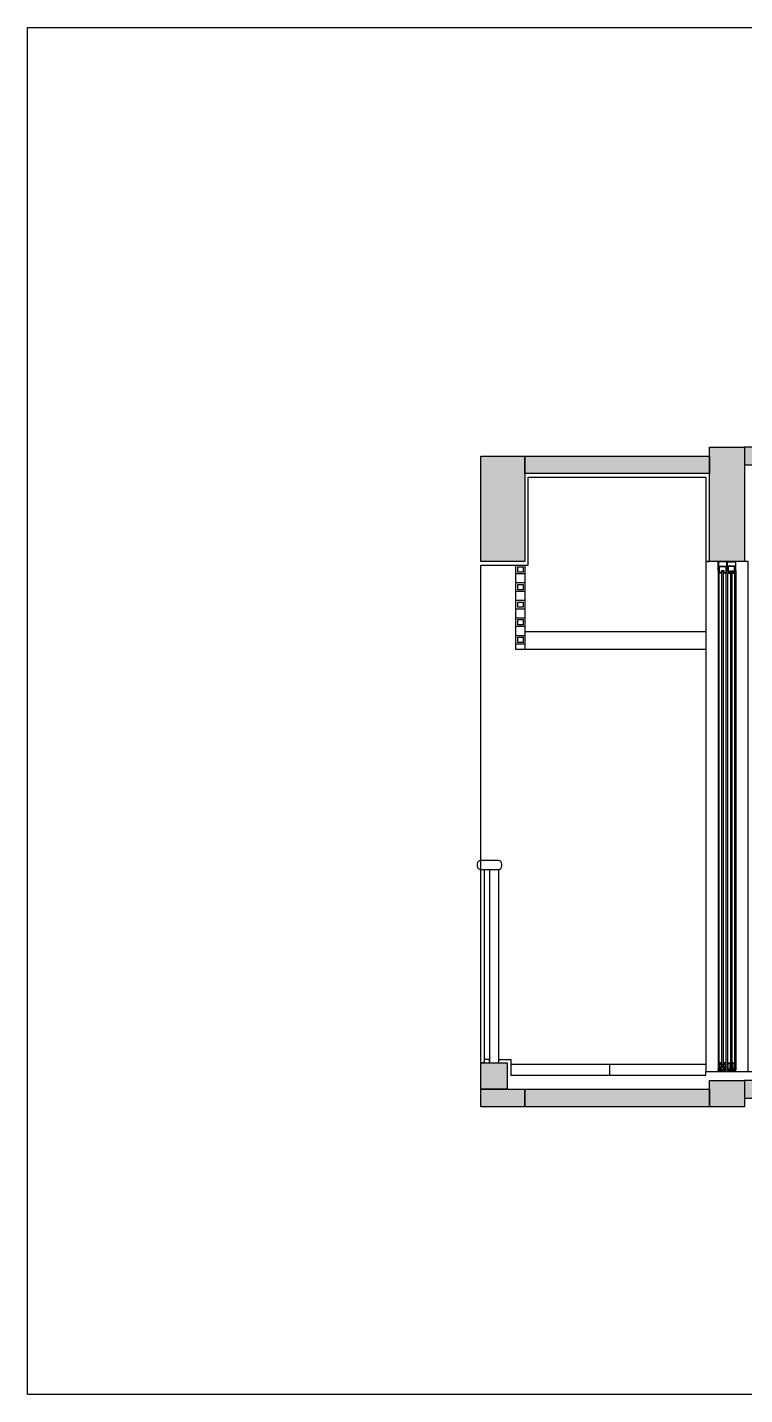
# Model space of a CAD drawing. Header units: millimetres. Extents: x -94739 to 67223, y -48947 to 34737.
# Drawn here: x -44560 to -40483, y -48944 to -41171 of the extents above; entities that cross this region are included whole.
import ezdxf

# ---------------------------------------------------------------- set-up
doc = ezdxf.new("R2010")
doc.units = ezdxf.units.MM
doc.layers.add('DT-深灰填充', color=251, linetype='Continuous')
doc.layers.add('DT-通用', color=200, linetype='Continuous')

# ---------------------------------------------------------------- blocks, each defined once
blk = doc.blocks.new('*U154')
at = {"layer": 'DT-深灰填充'}
blk.add_hatch(color=256, dxfattribs=at).paths.add_polyline_path([(0, -600), (250, -600), (250, 0), (0, 0)])
at = {"layer": 'DT-通用', "color": 200, "ltscale": 10}
blk.add_lwpolyline([(0, -600), (250, -600), (250, 0), (0, 0)], close=True, dxfattribs=at)
blk = doc.blocks.new('*U169')
at = {"layer": 'DT-深灰填充'}
blk.add_hatch(color=256, dxfattribs=at).paths.add_polyline_path([(0, -100), (1050, -100), (1050, 0), (0, 0)])
at = {"layer": 'DT-通用', "color": 200, "ltscale": 10}
blk.add_lwpolyline([(0, -100), (1050, -100), (1050, 0), (0, 0)], close=True, dxfattribs=at)
blk = doc.blocks.new('*U155')
at = {"layer": 'DT-深灰填充'}
blk.add_hatch(color=256, dxfattribs=at).paths.add_polyline_path([(0, -100), (5025, -100), (5025, 0), (0, 0)])
at = {"layer": 'DT-通用', "color": 200, "ltscale": 10}
blk.add_lwpolyline([(0, -100), (5025, -100), (5025, 0), (0, 0)], close=True, dxfattribs=at)
blk = doc.blocks.new('*U150')
at = {"layer": 'DT-深灰填充'}
blk.add_hatch(color=256, dxfattribs=at).paths.add_polyline_path([(0, -650), (200, -650), (200, 0), (0, 0)])
at = {"layer": 'DT-通用', "color": 200, "ltscale": 10}
blk.add_lwpolyline([(0, -650), (200, -650), (200, 0), (0, 0)], close=True, dxfattribs=at)
blk = doc.blocks.new('海龙_08133983')
at = {"color": 250}
for p, q in [((-505.3, -140), (525, -140)), ((525, -140), (525, -240)), ((-505.3, -240), (525, -240))]:
    blk.add_line(p, q, dxfattribs=at)
for points in [[(525, -239.8), (575, -239.8), (575, 240), (525, 240)], [(525, 190), (575, 190), (575, 240), (525, 240)], [(535, 200), (565, 200), (565, 230), (535, 230)], [(525, 90), (575, 90), (575, 140), (525, 140)], [(535, 100), (565, 100), (565, 130), (535, 130)], [(525, -10), (575, -10), (575, 40), (525, 40)], [(535, 0), (565, 0), (565, 30), (535, 30)], [(525, -110), (575, -110), (575, -60), (525, -60)], [(535, -100), (565, -100), (565, -70), (535, -70)], [(525, -210), (575, -210), (575, -160), (525, -160)], [(535, -200), (565, -200), (565, -170), (535, -170)]]:
    blk.add_lwpolyline(points, close=True, dxfattribs=at)
blk = doc.blocks.new('*U151')
at = {"layer": 'DT-深灰填充'}
blk.add_hatch(color=256, dxfattribs=at).paths.add_polyline_path([(0, -100), (250, -100), (250, 0), (0, 0)])
at = {"layer": 'DT-通用', "color": 200, "ltscale": 10}
blk.add_lwpolyline([(0, -100), (250, -100), (250, 0), (0, 0)], close=True, dxfattribs=at)
blk = doc.blocks.new('*U152')
at = {"layer": 'DT-深灰填充'}
blk.add_hatch(color=256, dxfattribs=at).paths.add_polyline_path([(0, -150), (200, -150), (200, 0), (0, 0)])
at = {"layer": 'DT-通用', "color": 200, "ltscale": 10}
blk.add_lwpolyline([(0, -150), (200, -150), (200, 0), (0, 0)], close=True, dxfattribs=at)
blk = doc.blocks.new('*U153')
at = {"layer": 'DT-深灰填充'}
blk.add_hatch(color=256, dxfattribs=at).paths.add_polyline_path([(0, -150), (150, -150), (150, 0), (0, 0)])
at = {"layer": 'DT-通用', "color": 200, "ltscale": 10}
blk.add_lwpolyline([(0, -150), (150, -150), (150, 0), (0, 0)], close=True, dxfattribs=at)
blk = doc.blocks.new('A$C58232E32')
at = {"color": 0}
blk.add_lwpolyline([(-120, 1119.4), (-120, 1130, -0.414214), (-100, 1150), (0, 1150, -0.414214), (20, 1130), (20, 1120, -0.414214), (0, 1100), (-100, 1100, -0.414214), (-120, 1120), (-120, 1120)], format="xyb", dxfattribs=at)
for points in [[(-100, 1100), (-100, 0)], [(-50, 1100), (-50, 0)]]:
    blk.add_lwpolyline(points, dxfattribs=at)
for points in [[(0, 1100), (-20, 1100), (-20, 0), (0, 0)], [(-20, 0), (-50, 0), (-50, 20), (-20, 20)]]:
    blk.add_lwpolyline(points, close=True, dxfattribs=at)
blk = doc.blocks.new('*U158')
at = {"color": 8, "lineweight": -3}
for p, q in [((0, 2850), (0, 10)), ((5, 51), (5, 2834)), ((45, 51), (45, 2834)), ((55, 51), (55, 2834)), ((95, 51), (95, 2834)), ((100, 2850), (100, 10))]:
    blk.add_line(p, q, dxfattribs=at)
at = {"color": 136, "lineweight": -3}
for p, q in [((21, 43), (21, 2842)), ((29, 43), (29, 2842)), ((71, 43), (71, 2842)), ((79, 43), (79, 2842)), ((20, 22), (18, 22)), ((20, 16), (18, 16)), ((21, 43), (29, 43)), ((30, 22), (32, 22)), ((30, 16), (32, 16)), ((70, 22), (68, 22)), ((70, 16), (68, 16)), ((79, 43), (71, 43)), ((80, 22), (82, 22)), ((80, 16), (82, 16))]:
    blk.add_line(p, q, dxfattribs=at)
at = {"color": 4, "lineweight": -3}
for points in [[(2, 2850), (0, 2850), (0, 2900), (50, 2900), (50, 2850), (48, 2850), (48, 2898), (2, 2898), (2, 2850)], [(98, 2850), (100, 2850), (100, 2900), (50, 2900), (50, 2850), (52, 2850), (52, 2898), (98, 2898), (98, 2850)], [(50, 0), (0, 0), (0, 10), (3, 10), (3, 3), (50, 3)], [(50, 0), (100, 0), (100, 10), (97, 10), (97, 3), (50, 3)]]:
    blk.add_lwpolyline(points, dxfattribs=at)
at = {"color": 136, "lineweight": -3}
for points in [[(32, 2834), (32, 2845), (18, 2845), (18, 2834), (5, 2834), (5, 2874), (45, 2874), (45, 2834), (32, 2834)], [(29, 2842), (21, 2842)], [(68, 2834), (68, 2845), (82, 2845), (82, 2834), (95, 2834), (95, 2874), (55, 2874), (55, 2834), (68, 2834)], [(71, 2842), (79, 2842)], [(18, 11), (18, 31), (32, 31), (32, 11), (45, 11), (45, 51), (32, 51), (32, 40), (18, 40), (18, 51), (5, 51), (5, 11), (18, 11)], [(34, 49), (34, 38), (16, 38), (16, 49), (7, 49), (7, 13), (16, 13), (16, 33), (34, 33), (34, 13), (43, 13), (43, 49), (34, 49)], [(22, 11), (20, 11), (20, 27), (22, 27)], [(28, 27), (30, 27), (30, 11), (28, 11)], [(82, 11), (82, 31), (68, 31), (68, 11), (55, 11), (55, 51), (68, 51), (68, 40), (82, 40), (82, 51), (95, 51), (95, 11), (82, 11)], [(66, 49), (66, 38), (84, 38), (84, 49), (93, 49), (93, 13), (84, 13), (84, 33), (66, 33), (66, 13), (57, 13), (57, 49), (66, 49)], [(72, 27), (70, 27), (70, 11), (72, 11)], [(78, 11), (80, 11), (80, 27), (78, 27)]]:
    blk.add_lwpolyline(points, dxfattribs=at)
for points in [[(34, 2836), (34, 2847), (16, 2847), (16, 2836), (7, 2836), (7, 2872), (43, 2872), (43, 2836)], [(66, 2836), (66, 2847), (84, 2847), (84, 2836), (93, 2836), (93, 2872), (57, 2872), (57, 2836)]]:
    blk.add_lwpolyline(points, close=True, dxfattribs=at)
at = {"color": 4, "lineweight": -3}
for points in [[(23, 11, -1), (27, 11), (27, 6), (45, 6), (45, 3), (5, 3), (5, 6), (23, 6)], [(77, 11, 1), (73, 11), (73, 6), (55, 6), (55, 3), (95, 3), (95, 6), (77, 6)]]:
    blk.add_lwpolyline(points, format="xyb", close=True, dxfattribs=at)
at = {"color": 136, "lineweight": -3}
for centre, start, end in [((25, 27), 180, 0), ((25, 11), 0, 180), ((75, 27), 180, 0), ((75, 11), 0, 180)]:
    blk.add_arc(centre, 3, start, end, dxfattribs=at)
blk = doc.blocks.new('*U147')
at = {"layer": 'DT-深灰填充'}
blk.add_hatch(color=256, dxfattribs=at).paths.add_polyline_path([(0, -100), (4725, -100), (4725, 0), (0, 0)])
at = {"layer": 'DT-通用', "color": 200, "ltscale": 10}
blk.add_lwpolyline([(0, -100), (4725, -100), (4725, 0), (0, 0)], close=True, dxfattribs=at)

msp = doc.modelspace()

# ---------------------------------------------------------------- hatches: boundary and pattern name
at = {"layer": 'DT-通用'}
h = msp.add_hatch(dxfattribs=at)
h.set_pattern_fill('_USER', color=251, scale=600, double=1, pattern_type=0)
h.set_pattern_definition([(0, (-19050.2, -47127.87), (0, 600), []), (90, (-19050.2, -47127.87), (-600, 4e-14), [])])
h.paths.add_polyline_path([(-40702.7, -47067.9), (-41812.7, -47067.9), (-41812.7, -47107.9), (-41812.7, -47127.9), (-40702.7, -47127.9)])

# ---------------------------------------------------------------- linework, layer by layer
at = {"color": 3}
msp.add_lwpolyline([(-41982.7, -44227.9), (-41712.7, -44227.9), (-41712.7, -43727.9), (-40702.6, -43727.9), (-40702.6, -44207.9), (-40682.7, -44207.9)], dxfattribs=at)
at = {"color": 250}
msp.add_lwpolyline([(-41982.7, -47057.9), (-41982.7, -44227.9)], dxfattribs=at)
at = {"color": 251}
msp.add_lwpolyline([(-40702.6, -47107.9), (-40462.8, -47107.9), (-40462.6, -44207.9), (-40702.5, -44207.9)], close=True, dxfattribs=at)
at = {"color": 160}
msp.add_lwpolyline([(-41882.7, -47037.9), (-41812.7, -47037.9), (-41812.7, -47127.9), (-40702.7, -47127.9), (-40702.7, -47107.9), (-35757.7, -47107.9)], dxfattribs=at)
at = {"layer": 'DT-通用', "color": 136}
msp.add_line((-40702.7, -47067.9), (-41812.7, -47067.9, 0), dxfattribs=at)
at = {"layer": 'DT-通用', "ltscale": 300}
msp.add_lwpolyline([(-44560.4, -41170.9), (-32361.6, -41170.9), (-32361.6, -48944.1), (-44560.4, -48944.1)], close=True, dxfattribs=at)

# ---------------------------------------------------------------- block references
at = {"xscale": -1}
for name, p in [('*U150', (-40482.7, -43557.9)), ('*U154', (-41732.7, -43607.9)), ('*U169', (-40682.7, -43607.9)), ('*U158', (-40532.8, -47107.9)), ('*U153', (-41832.7, -47057.9)), ('*U152', (-40482.7, -47157.9)), ('*U151', (-41732.7, -47207.9)), ('*U169', (-40682.7, -47207.9))]:
    msp.add_blockref(name, p, dxfattribs=at)
for name, p in [('*U155', (-40482.7, -43557.9)), ('*U147', (-40482.7, -47157.9))]:
    msp.add_blockref(name, p)
at = {"color": 160, "xscale": -1}
msp.add_blockref('海龙_08133983', (-41207.7, -44467.9), dxfattribs=at)
at = {"color": 136, "xscale": -1}
msp.add_blockref('A$C58232E32', (-41982.7, -47057.9), dxfattribs=at)

doc.saveas('drawing.dxf')
